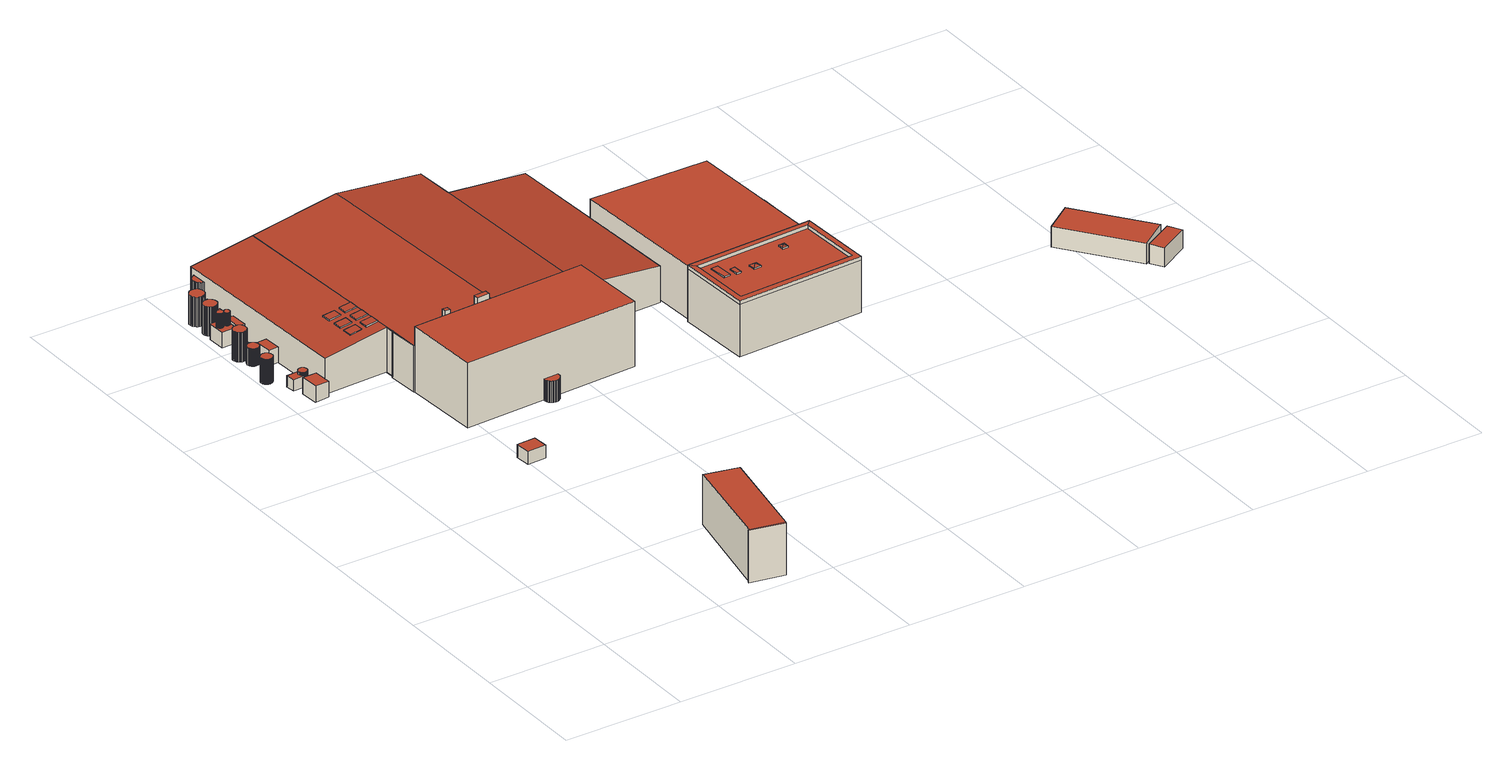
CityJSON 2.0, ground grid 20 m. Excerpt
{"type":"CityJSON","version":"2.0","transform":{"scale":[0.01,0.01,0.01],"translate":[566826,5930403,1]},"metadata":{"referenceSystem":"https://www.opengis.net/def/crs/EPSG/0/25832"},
"CityObjects":{
"building1":{"type":"Building","attributes":{"Grundfläche 2D":"2.885803","Grundhöhe NN":"1.431"},"geometry":[{"type":"Solid","lod":"3","boundaries":[[[[0,1,2,3,4,5,6,7,8,9,10,11,12,13,14,15,16,17,18,19,20,21,22,23,24,25,26,27,28,29,30,31,32,33,34,35,36,37,38,39]],[[40,41,5,4]],[[42,40,4,3]],[[43,44,1,0]],[[44,45,2,1]],[[45,42,3,2]],[[41,46,6,5]],[[46,47,7,6]],[[47,48,8,7]],[[48,49,9,8]],[[49,50,10,9]],[[50,51,11,10]],[[51,52,12,11]],[[52,53,13,12]],[[53,54,14,13]],[[54,55,15,14]],[[55,56,16,15]],[[56,57,17,16]],[[57,58,18,17]],[[58,59,19,18]],[[59,60,20,19]],[[60,61,21,20]],[[61,62,22,21]],[[62,63,23,22]],[[63,64,24,23]],[[64,65,25,24]],[[65,66,26,25]],[[66,67,27,26]],[[67,68,28,27]],[[68,69,29,28]],[[69,70,30,29]],[[70,71,31,30]],[[71,72,32,31]],[[72,73,33,32]],[[73,74,34,33]],[[74,75,35,34]],[[75,76,36,35]],[[76,77,37,36]],[[77,78,38,37]],[[78,79,39,38]],[[79,43,0,39]],[[77,76,75,74,73,72,71,70,69,68,67,66,65,64,63,62,61,60,59,58,57,56,55,54,53,52,51,50,49,48,47,46,41,40,42,45,44,43,79,78]]]],"semantics":{"surfaces":[{"type":"RoofSurface"},{"type":"WallSurface"},{"type":"GroundSurface"}],"values":[[0,1,1,1,1,1,1,1,1,1,1,1,1,1,1,1,1,1,1,1,1,1,1,1,1,1,1,1,1,1,1,1,1,1,1,1,1,1,1,1,1,2]]}}]},
"building2":{"type":"Building","attributes":{"Grundfläche 2D":"4.372282","Grundhöhe NN":"2.679"},"geometry":[{"type":"Solid","lod":"3","boundaries":[[[[80,81,82,83,84,85,86,87,88,89,90,91,92,93,94,95,96,97,98,99,100,101,102,103,104,105,106,107,108,109,110,111,112,113,114,115,116,117,118,119]],[[120,121,122,123,124,125,126,127,128,129,130,131,132,133,134,135,136]],[[86,85,137,138]],[[87,86,138,139]],[[85,84,140,137]],[[83,82,141,142]],[[84,83,142,140]],[[88,87,139,143]],[[89,88,143,144]],[[132,131,90,89,144,145]],[[131,130,91,90]],[[130,129,92,91]],[[129,128,93,92]],[[128,127,94,93]],[[127,126,95,94]],[[126,125,96,95]],[[125,124,97,96]],[[124,123,98,97]],[[123,122,99,98]],[[122,121,100,99]],[[121,120,101,100]],[[101,120,146,147,102]],[[103,102,147,148]],[[104,103,148,149]],[[105,104,149,150]],[[106,105,150,151]],[[107,106,151,152]],[[108,107,152,153]],[[109,108,153,154]],[[110,109,154,155]],[[111,110,155,156]],[[112,111,156,157]],[[113,112,157,158]],[[114,113,158,159]],[[115,114,159,160]],[[116,115,160,161]],[[117,116,161,162]],[[118,117,162,163]],[[119,118,163,164]],[[80,119,164,165]],[[81,80,165,166]],[[82,81,166,141]],[[136,135,167,168]],[[120,136,168,146]],[[169,133,132,145]],[[134,133,169,170]],[[135,134,170,167]],[[138,137,140,142,141,166,165,164,163,162,161,160,159,158,157,156,155,154,153,152,151,150,149,148,147,146,168,167,170,169,145,144,143,139]]]],"semantics":{"surfaces":[{"type":"RoofSurface"},{"type":"WallSurface"},{"type":"GroundSurface"}],"values":[[0,0,1,1,1,1,1,1,1,1,1,1,1,1,1,1,1,1,1,1,1,1,1,1,1,1,1,1,1,1,1,1,1,1,1,1,1,1,1,1,1,1,1,1,1,1,1,2]]}}]},
"building3":{"type":"Building","attributes":{"Grundfläche 2D":"2.823877","Grundhöhe NN":"2.679"},"geometry":[{"type":"Solid","lod":"3","boundaries":[[[[171,172,173,174,175,176,177,178,179,180,181,182,183,184,185,186,187,188,189,190,191,192,193,194,195,196,197,198,199,200,201,202,203,204,205,206,207,208,209,210]],[[211,212,179,178]],[[212,213,180,179]],[[214,211,178,177]],[[215,216,176,175]],[[216,214,177,176]],[[213,217,181,180]],[[217,218,182,181]],[[218,219,183,182]],[[219,220,184,183]],[[220,221,185,184]],[[221,222,186,185]],[[222,223,187,186]],[[223,224,188,187]],[[224,225,189,188]],[[225,226,190,189]],[[226,227,191,190]],[[227,228,192,191]],[[228,229,193,192]],[[229,230,194,193]],[[230,231,195,194]],[[231,232,196,195]],[[232,233,197,196]],[[233,234,198,197]],[[234,235,199,198]],[[235,236,200,199]],[[236,237,201,200]],[[237,238,202,201]],[[238,239,203,202]],[[239,240,204,203]],[[240,241,205,204]],[[241,242,206,205]],[[242,243,207,206]],[[243,244,208,207]],[[244,245,209,208]],[[245,246,210,209]],[[246,247,171,210]],[[247,248,172,171]],[[248,249,173,172]],[[249,250,174,173]],[[250,215,175,174]],[[244,243,242,241,240,239,238,237,236,235,234,233,232,231,230,229,228,227,226,225,224,223,222,221,220,219,218,217,213,212,211,214,216,215,250,249,248,247,246,245]]]],"semantics":{"surfaces":[{"type":"RoofSurface"},{"type":"WallSurface"},{"type":"GroundSurface"}],"values":[[0,1,1,1,1,1,1,1,1,1,1,1,1,1,1,1,1,1,1,1,1,1,1,1,1,1,1,1,1,1,1,1,1,1,1,1,1,1,1,1,1,2]]}}]},
"building4":{"type":"Building","attributes":{"Grundfläche 2D":"3.709558","Grundhöhe NN":"1.431"},"geometry":[{"type":"Solid","lod":"3","boundaries":[[[[251,252,253,254,255,256,257,258,259,260,261,262,263,264,265,266,267,268,269,270,271,272,273,274,275,276,277,278,279,280,281,282,283,284,285,286,287,288,289,290]],[[291,292,258,257]],[[292,293,259,258]],[[294,291,257,256]],[[295,296,255,254]],[[296,294,256,255]],[[293,297,260,259]],[[297,298,261,260]],[[298,299,262,261]],[[299,300,263,262]],[[300,301,264,263]],[[301,302,265,264]],[[302,303,266,265]],[[303,304,267,266]],[[304,305,268,267]],[[305,306,269,268]],[[306,307,270,269]],[[307,308,271,270]],[[308,309,272,271]],[[309,310,273,272]],[[310,311,274,273]],[[311,312,275,274]],[[312,313,276,275]],[[313,314,277,276]],[[314,315,278,277]],[[315,316,279,278]],[[316,317,280,279]],[[317,318,281,280]],[[318,319,282,281]],[[319,320,283,282]],[[320,321,284,283]],[[321,322,285,284]],[[322,323,286,285]],[[323,324,287,286]],[[324,325,288,287]],[[325,326,289,288]],[[326,327,290,289]],[[327,328,251,290]],[[328,329,252,251]],[[329,330,253,252]],[[330,295,254,253]],[[325,324,323,322,321,320,319,318,317,316,315,314,313,312,311,310,309,308,307,306,305,304,303,302,301,300,299,298,297,293,292,291,294,296,295,330,329,328,327,326]]]],"semantics":{"surfaces":[{"type":"RoofSurface"},{"type":"WallSurface"},{"type":"GroundSurface"}],"values":[[0,1,1,1,1,1,1,1,1,1,1,1,1,1,1,1,1,1,1,1,1,1,1,1,1,1,1,1,1,1,1,1,1,1,1,1,1,1,1,1,1,2]]}}]},
"building5":{"type":"Building","attributes":{"Grundfläche 2D":"7.491270","Grundhöhe NN":"2.679"},"children":["building5-1","building5-2"],"geometry":[{"type":"Solid","lod":"3","boundaries":[[[[331,332,333,334]],[[335,336,334,333]],[[336,337,331,334]],[[337,338,332,331]],[[338,335,333,332]],[[338,337,336,335]]]],"semantics":{"surfaces":[{"type":"RoofSurface"},{"type":"WallSurface"},{"type":"GroundSurface"}],"values":[[0,1,1,1,1,2]]}}]},
"building5-1":{"type":"BuildingInstallation","parents":["building5"],"geometry":[{"type":"MultiSurface","lod":"3","boundaries":[[[339,340,341,342,343,344,345,346,347,348,349,350,351,352,353,354,355,356,357,358,359,360,361,362,363,364,365,366,367,368,369,370,371,372,373,374,375,376,377,378]],[[379,380,345,344]],[[380,381,346,345]],[[382,383,342,341]],[[383,384,343,342]],[[344,343,384,379]],[[381,385,347,346]],[[385,386,348,347]],[[386,387,349,348]],[[387,388,350,349]],[[388,389,351,350]],[[389,390,352,351]],[[390,391,353,352]],[[391,392,354,353]],[[392,393,355,354]],[[393,394,356,355]],[[394,395,357,356]],[[395,396,358,357]],[[396,397,359,358]],[[397,398,360,359]],[[398,399,361,360]],[[399,400,362,361]],[[400,401,363,362]],[[401,402,364,363]],[[402,403,365,364]],[[403,404,366,365]],[[404,405,367,366]],[[405,406,368,367]],[[406,407,369,368]],[[407,408,370,369]],[[408,409,371,370]],[[409,410,372,371]],[[373,372,410,411]],[[411,412,374,373]],[[412,413,375,374]],[[413,414,376,375]],[[414,415,377,376]],[[415,416,378,377]],[[416,417,339,378]],[[417,418,340,339]],[[418,382,341,340]]],"semantics":{"surfaces":[{"type":"RoofSurface"},{"type":"WallSurface"}],"values":[0,1,1,1,1,1,1,1,1,1,1,1,1,1,1,1,1,1,1,1,1,1,1,1,1,1,1,1,1,1,1,1,1,1,1,1,1,1,1,1,1]}}]},
"building5-2":{"type":"BuildingInstallation","parents":["building5"],"geometry":[{"type":"MultiSurface","lod":"3","boundaries":[[[419,420,421,422,423,424,425,426,427,428,429,430,431,432,433,434,435,436,437,438,439,440,441,442,443,444,445,446,447,448,449,450,451,452,453,454,455,456,457,458]],[[432,431,459,460]],[[433,432,460,461]],[[429,428,462,463]],[[430,429,463,464]],[[431,430,464,459]],[[434,433,461,465]],[[435,434,465,466]],[[436,435,466,467]],[[437,436,467,468]],[[438,437,468,469]],[[439,438,469,470]],[[440,439,470,471]],[[441,440,471,472]],[[442,441,472,473]],[[443,442,473,474]],[[444,443,474,475]],[[445,444,475,476]],[[446,445,476,477]],[[447,446,477,478]],[[448,447,478,479]],[[449,448,479,480]],[[450,449,480,481]],[[451,450,481,482]],[[452,451,482,483]],[[453,452,483,484]],[[454,453,484,485]],[[455,454,485,486]],[[456,455,486,487]],[[457,456,487,488]],[[458,457,488,489]],[[419,458,489,490]],[[420,419,490,491]],[[421,420,491,492]],[[422,421,492,493]],[[423,422,493,494]],[[424,423,494,495]],[[425,424,495,496]],[[426,425,496,497]],[[427,426,497,498]],[[428,427,498,462]]],"semantics":{"surfaces":[{"type":"RoofSurface"},{"type":"WallSurface"}],"values":[0,1,1,1,1,1,1,1,1,1,1,1,1,1,1,1,1,1,1,1,1,1,1,1,1,1,1,1,1,1,1,1,1,1,1,1,1,1,1,1,1]}}]},
"building6":{"type":"Building","attributes":{"Grundfläche 2D":"4.053742","Grundhöhe NN":"2.679"},"geometry":[{"type":"Solid","lod":"3","boundaries":[[[[499,500,501,502,503,504,505,506,507,508,509,510,511,512,513,514,515,516,517,518,519,520,521,522,523,524,525,526,527,528,529,530,531,532,533,534,535,536,537,538]],[[539,540,508,507]],[[541,539,507,506]],[[542,543,504,503]],[[543,544,505,504]],[[544,541,506,505]],[[540,545,509,508]],[[545,546,510,509]],[[546,547,511,510]],[[547,548,512,511]],[[548,549,513,512]],[[549,550,514,513]],[[550,551,515,514]],[[551,552,516,515]],[[552,553,517,516]],[[553,554,518,517]],[[554,555,519,518]],[[555,556,520,519]],[[556,557,521,520]],[[557,558,522,521]],[[558,559,523,522]],[[559,560,524,523]],[[560,561,525,524]],[[561,562,526,525]],[[562,563,527,526]],[[563,564,528,527]],[[564,565,529,528]],[[565,566,530,529]],[[566,567,531,530]],[[567,568,532,531]],[[568,569,533,532]],[[569,570,534,533]],[[570,571,535,534]],[[571,572,536,535]],[[572,573,537,536]],[[573,574,538,537]],[[574,575,499,538]],[[575,576,500,499]],[[576,577,501,500]],[[577,578,502,501]],[[578,542,503,502]],[[572,571,570,569,568,567,566,565,564,563,562,561,560,559,558,557,556,555,554,553,552,551,550,549,548,547,546,545,540,539,541,544,543,542,578,577,576,575,574,573]]]],"semantics":{"surfaces":[{"type":"RoofSurface"},{"type":"WallSurface"},{"type":"GroundSurface"}],"values":[[0,1,1,1,1,1,1,1,1,1,1,1,1,1,1,1,1,1,1,1,1,1,1,1,1,1,1,1,1,1,1,1,1,1,1,1,1,1,1,1,1,2]]}}]},
"building7":{"type":"Building","attributes":{"Grundfläche 2D":"4.533522","Grundhöhe NN":"2.679"},"geometry":[{"type":"Solid","lod":"3","boundaries":[[[[579,580,581,582,583,584,585,586,587,588,589,590,591,592,593,594,595,596,597,598,599,600,601,602,603,604,605,606,607,608,609,610,611,612,613,614,615,616,617,618]],[[619,620,584,583]],[[621,619,583,582]],[[622,623,580,579]],[[623,624,581,580]],[[624,621,582,581]],[[620,625,585,584]],[[625,626,586,585]],[[626,627,587,586]],[[627,628,588,587]],[[628,629,589,588]],[[629,630,590,589]],[[630,631,591,590]],[[631,632,592,591]],[[632,633,593,592]],[[633,634,594,593]],[[634,635,595,594]],[[635,636,596,595]],[[636,637,597,596]],[[637,638,598,597]],[[638,639,599,598]],[[639,640,600,599]],[[640,641,601,600]],[[641,642,602,601]],[[642,643,603,602]],[[643,644,604,603]],[[644,645,605,604]],[[645,646,606,605]],[[646,647,607,606]],[[647,648,608,607]],[[648,649,609,608]],[[649,650,610,609]],[[650,651,611,610]],[[651,652,612,611]],[[652,653,613,612]],[[653,654,614,613]],[[654,655,615,614]],[[655,656,616,615]],[[656,657,617,616]],[[657,658,618,617]],[[658,622,579,618]],[[656,655,654,653,652,651,650,649,648,647,646,645,644,643,642,641,640,639,638,637,636,635,634,633,632,631,630,629,628,627,626,625,620,619,621,624,623,622,658,657]]]],"semantics":{"surfaces":[{"type":"RoofSurface"},{"type":"WallSurface"},{"type":"GroundSurface"}],"values":[[0,1,1,1,1,1,1,1,1,1,1,1,1,1,1,1,1,1,1,1,1,1,1,1,1,1,1,1,1,1,1,1,1,1,1,1,1,1,1,1,1,2]]}}]},
"building8":{"type":"Building","attributes":{"Grundfläche 2D":"8.269995","Grundhöhe NN":"3.335"},"geometry":[{"type":"Solid","lod":"3","boundaries":[[[[659,660,661,662]],[[663,664,662,661]],[[664,665,659,662]],[[665,666,660,659]],[[666,663,661,660]],[[666,665,664,663]]]],"semantics":{"surfaces":[{"type":"RoofSurface"},{"type":"WallSurface"},{"type":"GroundSurface"}],"values":[[0,1,1,1,1,2]]}}]},
"building9":{"type":"Building","attributes":{"Grundfläche 2D":"105.038776","Grundhöhe NN":"2.631"},"geometry":[{"type":"Solid","lod":"3","boundaries":[[[[667,668,669,670,671]],[[670,669,672,673,674]],[[670,674,671]],[[675,676,669,668]],[[676,677,672,669]],[[677,678,673,672]],[[678,679,674,673]],[[679,680,681,667,671,674]],[[681,675,668,667]],[[680,679,678,677,676,675,681]]]],"semantics":{"surfaces":[{"type":"RoofSurface"},{"type":"WallSurface"},{"type":"GroundSurface"}],"values":[[0,0,0,1,1,1,1,1,1,2]]}}]},
"building10":{"type":"Building","attributes":{"Grundfläche 2D":"390.697667","Grundhöhe NN":"2.679"},"children":["building10-1","building10-2","building10-3","building10-4","building10-5","building10-6"],"geometry":[{"type":"Solid","lod":"3","boundaries":[[[[682,683,684,685,686,687,688,689]],[[690,688,687]],[[691,692,693,694]],[[695,696,697,698]],[[699,700,701,702]],[[703,704,705,706,707]],[[708,709,710,711,712,713,714,715,716,717,718,719,720,721,722,723,724,725,726,727,728]],[[729,730,731,732,733,734,735,736,737,738,739,740,741,742,743,744,745,746,747]],[[694,693,748,749]],[[691,694,749,750]],[[692,691,750,751]],[[698,697,752,753]],[[695,698,753,754]],[[696,695,754,755]],[[702,701,756,757]],[[699,702,757,758]],[[758,759,700,699]],[[685,705,760,761,686]],[[687,686,761,762]],[[690,687,762,763]],[[682,689,688,690,763,764]],[[683,682,764,765]],[[737,736,766,767,708,728,768,756,701,700,759,748,693,692,751,752,697,696,755,769,706,705,685,684,683,765,770]],[[707,706,769,771]],[[703,707,771,772]],[[704,703,772,773]],[[705,704,773,760]],[[709,708,767,774]],[[710,709,774,775]],[[711,710,775,776]],[[712,711,776,777]],[[713,712,777,778]],[[714,713,778,779]],[[715,714,779,780]],[[716,715,780,781]],[[717,716,781,782]],[[718,717,782,783]],[[719,718,783,784]],[[720,719,784,785]],[[721,720,785,786]],[[722,721,786,787]],[[723,722,787,788]],[[724,723,788,789]],[[725,724,789,790]],[[726,725,790,791]],[[727,726,791,792]],[[792,768,728,727]],[[738,737,770,793]],[[739,738,793,794]],[[740,739,794,795]],[[741,740,795,796]],[[742,741,796,797]],[[743,742,797,798]],[[744,743,798,799]],[[745,744,799,800]],[[746,745,800,801]],[[747,746,801,802]],[[729,747,802,803]],[[730,729,803,804]],[[731,730,804,805]],[[732,731,805,806]],[[733,732,806,807]],[[734,733,807,808]],[[735,734,808,809]],[[809,766,736,735]],[[800,799,798,797,796,795,794,793,770,765,764,763,762,761,760,773,772,771,769,755,754,753,752,751,750,749,748,759,758,757,756,768,792,791,790,789,788,787,786,785,784,783,782,781,780,779,778,777,776,775,774,767,766,809,808,807,806,805,804,803,802,801]]]],"semantics":{"surfaces":[{"type":"RoofSurface"},{"type":"WallSurface"},{"type":"GroundSurface"}],"values":[[0,0,0,0,0,0,0,0,1,1,1,1,1,1,1,1,1,1,1,1,1,1,1,1,1,1,1,1,1,1,1,1,1,1,1,1,1,1,1,1,1,1,1,1,1,1,1,1,1,1,1,1,1,1,1,1,1,1,1,1,1,1,1,1,1,2]]}}]},
"building10-1":{"type":"BuildingInstallation","parents":["building10"],"geometry":[{"type":"MultiSurface","lod":"3","boundaries":[[[810,811,812,813]],[[811,810,814,815]],[[812,811,815,816]],[[816,817,813,812]],[[817,814,810,813]]],"semantics":{"surfaces":[{"type":"RoofSurface"},{"type":"WallSurface"}],"values":[0,1,1,1,1]}}]},
"building10-2":{"type":"BuildingInstallation","parents":["building10"],"geometry":[{"type":"MultiSurface","lod":"3","boundaries":[[[818,819,820,821]],[[819,818,822,823]],[[820,819,823,824]],[[825,821,820,824]],[[825,822,818,821]]],"semantics":{"surfaces":[{"type":"RoofSurface"},{"type":"WallSurface"}],"values":[0,1,1,1,1]}}]},
"building10-3":{"type":"BuildingInstallation","parents":["building10"],"geometry":[{"type":"MultiSurface","lod":"3","boundaries":[[[826,827,828,829]],[[829,828,830,831]],[[826,829,831,832]],[[827,826,832,833]],[[828,827,833,830]]],"semantics":{"surfaces":[{"type":"RoofSurface"},{"type":"WallSurface"}],"values":[0,1,1,1,1]}}]},
"building10-4":{"type":"BuildingInstallation","parents":["building10"],"geometry":[{"type":"MultiSurface","lod":"3","boundaries":[[[834,835,836,837]],[[838,839,834,837]],[[837,836,840,838]],[[839,841,835,834]],[[836,835,841,840]]],"semantics":{"surfaces":[{"type":"RoofSurface"},{"type":"WallSurface"}],"values":[0,1,1,1,1]}}]},
"building10-5":{"type":"BuildingInstallation","parents":["building10"],"geometry":[{"type":"MultiSurface","lod":"3","boundaries":[[[842,843,844,845]],[[845,844,846,847]],[[842,845,847,848]],[[843,842,848,849]],[[844,843,849,846]]],"semantics":{"surfaces":[{"type":"RoofSurface"},{"type":"WallSurface"}],"values":[0,1,1,1,1]}}]},
"building10-6":{"type":"BuildingInstallation","parents":["building10"],"geometry":[{"type":"MultiSurface","lod":"3","boundaries":[[[850,851,852,853]],[[850,853,854,855]],[[853,852,856,854]],[[851,850,855,857]],[[852,851,857,856]]],"semantics":{"surfaces":[{"type":"RoofSurface"},{"type":"WallSurface"}],"values":[0,1,1,1,1]}}]},
"building11":{"type":"Building","attributes":{"Grundfläche 2D":"2054.431071","Grundhöhe NN":"2.414"},"children":["building11-1","building11-2"],"geometry":[{"type":"Solid","lod":"3","boundaries":[[[[858,859,860,861,682,688,690,862]],[[687,862,690]],[[863,862,687]],[[861,860,864,865,866]],[[867,865,864,868,869,870]],[[871,872,873,874,875,876,877,878,879,880,881,882,883,884,885,886,887,888,889,890,891,892,893,894]],[[895,896,897,898,899]],[[878,877,900,901]],[[879,878,901,902]],[[880,879,902,903]],[[881,880,903,904]],[[882,881,904,905]],[[883,882,905,906]],[[884,883,906,907]],[[885,884,907,908]],[[886,885,908,909]],[[887,886,909,910]],[[888,887,910,911]],[[889,888,911,912]],[[890,889,912,913]],[[891,890,913,914]],[[892,891,914,915]],[[893,892,915,916]],[[894,893,916,917]],[[871,894,917,918]],[[872,871,918,919]],[[873,872,919,920]],[[874,873,920,921]],[[875,874,921,922]],[[876,875,922,923]],[[924,690,688,682,925]],[[687,690,924,926]],[[863,687,926,927]],[[862,863,927,928]],[[869,868,929,930]],[[931,867,870,869,930,932]],[[865,867,931,933]],[[866,865,933,934]],[[682,861,866,934,925]],[[876,923,935,897,896,936,900,877]],[[899,898,897,935,929,868,864]],[[859,858,862,895,899,864,860]],[[895,862,928,936,896]],[[915,914,913,912,911,910,909,908,907,906,905,904,903,902,901,900,936,928,927,926,924,925,934,933,931,932,930,929,935,923,922,921,920,919,918,917,916]]]],"semantics":{"surfaces":[{"type":"RoofSurface"},{"type":"WallSurface"},{"type":"GroundSurface"}],"values":[[0,0,0,0,0,0,0,1,1,1,1,1,1,1,1,1,1,1,1,1,1,1,1,1,1,1,1,1,1,1,1,1,1,1,1,1,1,1,1,1,1,1,1,2]]}}]},
"building11-1":{"type":"BuildingInstallation","parents":["building11"],"geometry":[{"type":"MultiSurface","lod":"3","boundaries":[[[937,938,939,940,941,942,943,944]],[[939,938,937,945,946,947]],[[948,941,940,939,947,949]],[[942,941,948,950]],[[951,945,937,944,943,942,950,952]]],"semantics":{"surfaces":[{"type":"RoofSurface"},{"type":"WallSurface"}],"values":[0,1,1,1,1]}}]},
"building11-2":{"type":"BuildingInstallation","parents":["building11"],"geometry":[{"type":"MultiSurface","lod":"3","boundaries":[[[953,954,955,956]],[[956,955,957,958]],[[858,953,956,958]],[[953,858,859,954]],[[955,954,859,957]]],"semantics":{"surfaces":[{"type":"RoofSurface"},{"type":"WallSurface"}],"values":[0,1,1,1,1]}}]},
"building12":{"type":"Building","attributes":{"Grundfläche 2D":"3.481581","Grundhöhe NN":"2.414"},"geometry":[{"type":"Solid","lod":"3","boundaries":[[[[959,960,961,962,963,964,965,966,967,968,969,970,971,972,973,974,975,976,977,978,979,980,981,982,983,984,985,986,987,988,989,990,991,992,993,994,995,996,997,998]],[[999,1000,965,964]],[[1000,1001,966,965]],[[1001,1002,967,966]],[[1002,1003,968,967]],[[1003,1004,969,968]],[[1004,1005,970,969]],[[1005,1006,971,970]],[[1006,1007,972,971]],[[1007,1008,973,972]],[[1008,1009,974,973]],[[1009,1010,975,974]],[[1010,1011,976,975]],[[1011,1012,977,976]],[[1012,1013,978,977]],[[1013,1014,979,978]],[[1014,1015,980,979]],[[1015,1016,981,980]],[[1016,1017,982,981]],[[1017,1018,983,982]],[[1018,1019,984,983]],[[1019,1020,985,984]],[[1020,1021,986,985]],[[1021,1022,987,986]],[[1022,1023,988,987]],[[1023,1024,989,988]],[[1024,1025,990,989]],[[1025,1026,991,990]],[[1026,1027,992,991]],[[1027,1028,993,992]],[[1028,1029,994,993]],[[1029,1030,995,994]],[[1030,1031,996,995]],[[1031,1032,997,996]],[[1032,1033,998,997]],[[1033,1034,959,998]],[[1035,999,964,963]],[[1034,1036,960,959]],[[1036,1037,961,960]],[[1037,1038,962,961]],[[1038,1035,963,962]],[[1031,1030,1029,1028,1027,1026,1025,1024,1023,1022,1021,1020,1019,1018,1017,1016,1015,1014,1013,1012,1011,1010,1009,1008,1007,1006,1005,1004,1003,1002,1001,1000,999,1035,1038,1037,1036,1034,1033,1032]]]],"semantics":{"surfaces":[{"type":"RoofSurface"},{"type":"WallSurface"},{"type":"GroundSurface"}],"values":[[0,1,1,1,1,1,1,1,1,1,1,1,1,1,1,1,1,1,1,1,1,1,1,1,1,1,1,1,1,1,1,1,1,1,1,1,1,1,1,1,1,2]]}}]},
"building13":{"type":"Building","attributes":{"Grundfläche 2D":"798.236123","Grundhöhe NN":"2.851"},"children":["building13-1","building13-2","building13-3","building13-4"],"geometry":[{"type":"Solid","lod":"3","boundaries":[[[[1039,1040,1041,1042]],[[1041,1043,1044,1040,1039,1045,1046,1042]],[[1047,1048,1049,1050]],[[1051,1052,1053,1054]],[[1039,1042,1050,1049]],[[1055,1051,1056,1041,1040]],[[1049,1048,1045,1039]],[[1046,1045,1048,1047]],[[1047,1050,1042,1046]],[[1056,1057,1043,1041]],[[1057,1058,1044,1043]],[[1058,1055,1040,1044]],[[1053,1052,1059,1060]],[[1054,1053,1060,1061]],[[1051,1054,1061,1062]],[[1057,1056,1063,1064]],[[1058,1057,1064,1065]],[[1055,1058,1065,1066]],[[1051,1055,1066,1059,1052]],[[1056,1051,1062,1063]],[[1059,1066,1065,1064,1063,1062,1061,1060]]]],"semantics":{"surfaces":[{"type":"RoofSurface"},{"type":"WallSurface"},{"type":"GroundSurface"}],"values":[[0,0,0,0,1,1,1,1,1,1,1,1,1,1,1,1,1,1,1,1,2]]}}]},
"building13-1":{"type":"BuildingInstallation","parents":["building13"],"geometry":[{"type":"MultiSurface","lod":"3","boundaries":[[[1067,1068,1069,1070]],[[1070,1069,1071,1072]],[[1067,1070,1072,1073]],[[1068,1067,1073,1074]],[[1069,1068,1074,1071]]],"semantics":{"surfaces":[{"type":"RoofSurface"},{"type":"WallSurface"}],"values":[0,1,1,1,1]}}]},
"building13-2":{"type":"BuildingInstallation","parents":["building13"],"geometry":[{"type":"MultiSurface","lod":"3","boundaries":[[[1075,1076,1077,1078]],[[1078,1077,1079,1080]],[[1075,1078,1080,1081]],[[1076,1075,1081,1082]],[[1077,1076,1082,1079]]],"semantics":{"surfaces":[{"type":"RoofSurface"},{"type":"WallSurface"}],"values":[0,1,1,1,1]}}]},
"building13-3":{"type":"BuildingInstallation","parents":["building13"],"geometry":[{"type":"MultiSurface","lod":"3","boundaries":[[[1083,1084,1085]],[[1083,1086,1084]],[[1083,1085,1087]],[[1083,1087,1086]],[[1088,1089,1085,1084]],[[1087,1085,1089,1090]],[[1086,1087,1090,1091]],[[1091,1088,1084,1086]]],"semantics":{"surfaces":[{"type":"RoofSurface"},{"type":"WallSurface"}],"values":[0,0,0,0,1,1,1,1]}}]},
"building13-4":{"type":"BuildingInstallation","parents":["building13"],"geometry":[{"type":"MultiSurface","lod":"3","boundaries":[[[1092,1093,1094]],[[1092,1095,1093]],[[1092,1094,1096]],[[1092,1096,1095]],[[1096,1094,1097,1098]],[[1094,1093,1099,1097]],[[1095,1096,1098,1100]],[[1093,1095,1100,1099]]],"semantics":{"surfaces":[{"type":"RoofSurface"},{"type":"WallSurface"}],"values":[0,0,0,0,1,1,1,1]}}]},
"building14":{"type":"Building","attributes":{"Grundfläche 2D":"30.877368","Grundhöhe NN":"2.851"},"geometry":[{"type":"Solid","lod":"3","boundaries":[[[[1101,1102,1103,1104]],[[1105,1106,1107,1108,1109]],[[1103,1110,1111,1106,1104]],[[1104,1106,1105,1101]],[[1101,1105,1112,1113,1102]],[[1103,1102,1113,1110]],[[1106,1111,1114,1107]],[[1108,1107,1114,1115]],[[1109,1108,1115,1116]],[[1105,1109,1116,1112]],[[1113,1112,1116,1115,1114,1111,1110]]]],"semantics":{"surfaces":[{"type":"RoofSurface"},{"type":"WallSurface"},{"type":"GroundSurface"}],"values":[[0,0,1,1,1,1,1,1,1,1,2]]}}]},
"building15":{"type":"Building","attributes":{"Grundfläche 2D":"90.155599","Grundhöhe NN":"2.074"},"geometry":[{"type":"Solid","lod":"3","boundaries":[[[[1117,1118,1119,1120]],[[1121,1122,1120,1119]],[[1122,1123,1117,1120]],[[1123,1124,1118,1117]],[[1124,1121,1119,1118]],[[1124,1123,1122,1121]]]],"semantics":{"surfaces":[{"type":"RoofSurface"},{"type":"WallSurface"},{"type":"GroundSurface"}],"values":[[0,1,1,1,1,2]]}}]},
"building16":{"type":"Building","attributes":{"Grundfläche 2D":"15.029318","Grundhöhe NN":"2.062"},"geometry":[{"type":"Solid","lod":"3","boundaries":[[[[1125,1126,1127,1128]],[[1129,1130,1128,1127]],[[1130,1131,1125,1128]],[[1131,1132,1126,1125]],[[1132,1129,1127,1126]],[[1132,1131,1130,1129]]]],"semantics":{"surfaces":[{"type":"RoofSurface"},{"type":"WallSurface"},{"type":"GroundSurface"}],"values":[[0,1,1,1,1,2]]}}]}
},
"vertices":[
[196,9133,461],[182,9138,461],[168,9141,461],[152,9141,461],[137,9140,461],[123,9135,461],[109,9129,461],[97,9121,461],[86,9110,461],[76,9099,461],[69,9085,461],[64,9071,461],[61,9057,461],[60,9041,461],[62,9026,461],[66,9012,461],[73,8998,461],[81,8986,461],[91,8975,461],[103,8965,461],[117,8958,461],[131,8953,461],[145,8950,461],[160,8950,461],[175,8951,461],[190,8955,461],[204,8962,461],[216,8970,461],[227,8980,461],[236,8992,461],[244,9005,461],[249,9020,461],[252,9034,461],[252,9050,461],[251,9064,461],[246,9079,461],[240,9093,461],[232,9105,461],[221,9116,461],[210,9125,461],[137,9140,43],[123,9135,43],[152,9141,43],[196,9133,43],[182,9138,43],[168,9141,43],[109,9129,43],[97,9121,43],[86,9110,43],[76,9099,43],[69,9085,43],[64,9071,43],[61,9057,43],[60,9041,43],[62,9026,43],[66,9012,43],[73,8998,43],[81,8986,43],[91,8975,43],[103,8965,43],[117,8958,43],[131,8953,43],[145,8950,43],[160,8950,43],[175,8951,43],[190,8955,43],[204,8962,43],[216,8970,43],[227,8980,43],[236,8992,43],[244,9005,43],[249,9020,43],[252,9034,43],[252,9050,43],[251,9064,43],[246,9079,43],[240,9093,43],[232,9105,43],[221,9116,43],[210,9125,43],
[473,8559,404],[464,8566,404],[454,8572,404],[443,8576,404],[431,8578,404],[420,8579,404],[408,8577,404],[397,8574,404],[386,8569,404],[377,8563,404],[368,8555,404],[361,8546,404],[355,8536,404],[351,8525,404],[349,8513,404],[348,8502,404],[350,8490,404],[353,8479,404],[358,8468,404],[364,8458,404],[372,8450,404],[381,8443,404],[391,8437,404],[402,8433,404],[414,8430,404],[425,8430,404],[437,8431,404],[448,8434,404],[459,8439,404],[468,8446,404],[477,8454,404],[484,8463,404],[490,8473,404],[494,8484,404],[496,8495,404],[497,8507,404],[495,8518,404],[492,8530,404],[488,8540,404],[481,8550,404],[381,8443,356],[372,8450,356],[364,8458,356],[358,8468,356],[353,8479,356],[350,8490,356],[348,8502,356],[349,8513,356],[351,8525,356],[355,8536,356],[361,8546,356],[368,8555,356],[372,8559,356],[371,8579,356],[190,8565,356],[202,8408,356],[383,8422,356],[420,8579,168],[408,8577,168],[397,8574,168],[431,8578,168],[454,8572,168],[443,8576,168],[386,8569,168],[377,8563,168],[372,8559,168],[381,8443,168],[391,8437,168],[402,8433,168],[414,8430,168],[425,8430,168],[437,8431,168],[448,8434,168],[459,8439,168],[468,8446,168],[477,8454,168],[484,8463,168],[490,8473,168],[494,8484,168],[496,8495,168],[497,8507,168],[495,8518,168],[492,8530,168],[488,8540,168],[481,8550,168],[473,8559,168],[464,8566,168],[202,8408,168],[383,8422,168],[371,8579,168],[190,8565,168],
[240,9463,461],[231,9475,461],[220,9485,461],[207,9493,461],[194,9500,461],[179,9504,461],[164,9505,461],[149,9504,461],[135,9502,461],[121,9496,461],[108,9489,461],[96,9480,461],[86,9469,461],[78,9456,461],[72,9443,461],[68,9428,461],[66,9414,461],[67,9399,461],[70,9384,461],[75,9370,461],[82,9357,461],[92,9346,461],[103,9335,461],[115,9327,461],[129,9321,461],[143,9317,461],[158,9315,461],[173,9316,461],[187,9319,461],[201,9324,461],[214,9332,461],[226,9341,461],[236,9352,461],[244,9364,461],[250,9378,461],[254,9392,461],[256,9407,461],[255,9422,461],[252,9436,461],[247,9450,461],[149,9504,168],[135,9502,168],[121,9496,168],[164,9505,168],[194,9500,168],[179,9504,168],[108,9489,168],[96,9480,168],[86,9469,168],[78,9456,168],[72,9443,168],[68,9428,168],[66,9414,168],[67,9399,168],[70,9384,168],[75,9370,168],[82,9357,168],[92,9346,168],[103,9335,168],[115,9327,168],[129,9321,168],[143,9317,168],[158,9315,168],[173,9316,168],[187,9319,168],[201,9324,168],[214,9332,168],[226,9341,168],[236,9352,168],[244,9364,168],[250,9378,168],[254,9392,168],[256,9407,168],[255,9422,168],[252,9436,168],[247,9450,168],[240,9463,168],[231,9475,168],[220,9485,168],[207,9493,168],
[275,9886,539],[262,9897,539],[248,9907,539],[232,9914,539],[216,9918,539],[199,9920,539],[182,9919,539],[165,9916,539],[149,9910,539],[134,9901,539],[121,9891,539],[109,9878,539],[100,9864,539],[93,9848,539],[89,9832,539],[87,9815,539],[88,9798,539],[91,9781,539],[97,9765,539],[106,9750,539],[116,9737,539],[129,9725,539],[143,9716,539],[159,9709,539],[175,9704,539],[192,9703,539],[209,9703,539],[226,9707,539],[242,9713,539],[257,9721,539],[270,9732,539],[282,9745,539],[291,9759,539],[298,9775,539],[303,9791,539],[304,9808,539],[304,9825,539],[300,9842,539],[294,9858,539],[286,9873,539],[182,9919,43],[165,9916,43],[149,9910,43],[199,9920,43],[232,9914,43],[216,9918,43],[134,9901,43],[121,9891,43],[109,9878,43],[100,9864,43],[93,9848,43],[89,9832,43],[87,9815,43],[88,9798,43],[91,9781,43],[97,9765,43],[106,9750,43],[116,9737,43],[129,9725,43],[143,9716,43],[159,9709,43],[175,9704,43],[192,9703,43],[209,9703,43],[226,9707,43],[242,9713,43],[257,9721,43],[270,9732,43],[282,9745,43],[291,9759,43],[298,9775,43],[303,9791,43],[304,9808,43],[304,9825,43],[300,9842,43],[294,9858,43],[286,9873,43],[275,9886,43],[262,9897,43],[248,9907,43],
[265,10334,431],[22,10325,431],[33,10018,431],[276,10027,431],[33,10018,168],[276,10027,168],[265,10334,168],[22,10325,168],
[133,10224,678],[126,10229,678],[118,10233,678],[110,10236,678],[101,10237,678],[92,10237,678],[83,10235,678],[75,10232,678],[67,10228,678],[60,10222,678],[54,10216,678],[49,10209,678],[46,10201,678],[43,10192,678],[42,10184,678],[42,10175,678],[44,10166,678],[47,10158,678],[51,10150,678],[56,10143,678],[63,10137,678],[70,10132,678],[78,10129,678],[86,10126,678],[95,10125,678],[104,10125,678],[113,10127,678],[121,10130,678],[129,10134,678],[135,10139,678],[142,10146,678],[147,10153,678],[150,10161,678],[153,10169,678],[154,10178,678],[154,10187,678],[152,10195,678],[149,10204,678],[145,10211,678],[140,10218,678],[92,10237,431],[83,10235,431],[75,10232,431],[118,10233,431],[110,10236,431],[101,10237,431],[67,10228,431],[60,10222,431],[54,10216,431],[49,10209,431],[46,10201,431],[43,10192,431],[42,10184,431],[42,10175,431],[44,10166,431],[47,10158,431],[51,10150,431],[56,10143,431],[63,10137,431],[70,10132,431],[78,10129,431],[86,10126,431],[95,10125,431],[104,10125,431],[113,10127,431],[121,10130,431],[129,10134,431],[135,10139,431],[142,10146,431],[147,10153,431],[150,10161,431],[153,10169,431],[154,10178,431],[154,10187,431],[152,10195,431],[149,10204,431],[145,10211,431],[140,10218,431],[133,10224,431],[126,10229,431],
[267,10171,648],[267,10179,648],[267,10187,648],[265,10195,648],[262,10202,648],[258,10209,648],[253,10215,648],[247,10220,648],[240,10224,648],[233,10227,648],[226,10229,648],[218,10230,648],[210,10229,648],[202,10228,648],[195,10225,648],[188,10221,648],[182,10215,648],[177,10209,648],[173,10203,648],[169,10196,648],[168,10188,648],[167,10180,648],[167,10172,648],[169,10164,648],[172,10157,648],[176,10150,648],[181,10144,648],[187,10139,648],[194,10135,648],[201,10132,648],[209,10130,648],[217,10129,648],[224,10130,648],[232,10132,648],[239,10134,648],[246,10138,648],[252,10144,648],[257,10150,648],[262,10156,648],[265,10163,648],[210,10229,431],[202,10228,431],[195,10225,431],[233,10227,431],[226,10229,431],[218,10230,431],[188,10221,431],[182,10215,431],[177,10209,431],[173,10203,431],[169,10196,431],[168,10188,431],[167,10180,431],[167,10172,431],[169,10164,431],[172,10157,431],[176,10150,431],[181,10144,431],[187,10139,431],[194,10135,431],[201,10132,431],[209,10130,431],[217,10129,431],[224,10130,431],[232,10132,431],[239,10134,431],[246,10138,431],[252,10144,431],[257,10150,431],[262,10156,431],[265,10163,431],[267,10171,431],[267,10179,431],[267,10187,431],[265,10195,431],[262,10202,431],[258,10209,431],[253,10215,431],[247,10220,431],[240,10224,431],
[239,10549,656],[229,10564,656],[218,10577,656],[204,10589,656],[189,10598,656],[172,10605,656],[155,10609,656],[137,10611,656],[119,10609,656],[102,10605,656],[85,10598,656],[70,10589,656],[57,10577,656],[45,10564,656],[36,10549,656],[29,10532,656],[25,10515,656],[23,10497,656],[25,10479,656],[29,10462,656],[36,10445,656],[45,10430,656],[57,10416,656],[70,10405,656],[86,10395,656],[102,10389,656],[119,10384,656],[137,10383,656],[155,10384,656],[172,10389,656],[189,10396,656],[204,10405,656],[218,10416,656],[229,10430,656],[239,10445,656],[245,10462,656],[250,10479,656],[251,10497,656],[250,10515,656],[245,10532,656],[119,10609,168],[102,10605,168],[137,10611,168],[189,10598,168],[172,10605,168],[155,10609,168],[85,10598,168],[70,10589,168],[57,10577,168],[45,10564,168],[36,10549,168],[29,10532,168],[25,10515,168],[23,10497,168],[25,10479,168],[29,10462,168],[36,10445,168],[45,10430,168],[57,10416,168],[70,10405,168],[86,10395,168],[102,10389,168],[119,10384,168],[137,10383,168],[155,10384,168],[172,10389,168],[189,10396,168],[204,10405,168],[218,10416,168],[229,10430,168],[239,10445,168],[245,10462,168],[250,10479,168],[251,10497,168],[250,10515,168],[245,10532,168],[239,10549,168],[229,10564,168],[218,10577,168],[204,10589,168],
[183,10945,663],[166,10952,663],[147,10956,663],[128,10957,663],[109,10954,663],[91,10950,663],[74,10942,663],[58,10931,663],[44,10919,663],[32,10904,663],[23,10888,663],[16,10870,663],[12,10851,663],[12,10833,663],[14,10814,663],[19,10796,663],[26,10778,663],[37,10762,663],[49,10749,663],[64,10737,663],[81,10727,663],[98,10721,663],[117,10717,663],[136,10716,663],[154,10718,663],[173,10723,663],[190,10731,663],[206,10741,663],[220,10754,663],[231,10768,663],[241,10785,663],[247,10803,663],[251,10821,663],[252,10840,663],[250,10859,663],[245,10877,663],[238,10894,663],[227,10910,663],[214,10924,663],[200,10936,663],[109,10954,168],[91,10950,168],[128,10957,168],[183,10945,168],[166,10952,168],[147,10956,168],[74,10942,168],[58,10931,168],[44,10919,168],[32,10904,168],[23,10888,168],[16,10870,168],[12,10851,168],[12,10833,168],[14,10814,168],[19,10796,168],[26,10778,168],[37,10762,168],[49,10749,168],[64,10737,168],[81,10727,168],[98,10721,168],[117,10717,168],[136,10716,168],[154,10718,168],[173,10723,168],[190,10731,168],[206,10741,168],[220,10754,168],[231,10768,168],[241,10785,168],[247,10803,168],[251,10821,168],[252,10840,168],[250,10859,168],[245,10877,168],[238,10894,168],[227,10910,168],[214,10924,168],[200,10936,168],
[1780,4919,453],[1797,4658,453],[2112,4678,446],[2096,4939,446],[2112,4678,234],[2096,4939,234],[1780,4919,234],[1797,4658,234],
[3574,1787,999],[3005,1913,999],[2642,153,1044],[3209,42,1044],[3572,1778,999],[2632,155,1044],[2629,138,1043],[3204,18,1043],[3005,1913,163],[2642,153,163],[2632,155,163],[2629,138,163],[3204,18,163],[3572,1778,163],[3574,1787,163],
[1488,11410,914],[379,11359,776],[464,9512,776],[530,8068,776],[1636,8119,911],[1642,7982,911],[1650,8051,912],[1490,11363,914],[1653,7983,912],[321,10033,434],[440,10039,434],[426,10329,434],[308,10323,434],[310,9212,427],[477,9219,427],[464,9512,427],[297,9504,427],[316,10360,404],[424,10365,404],[411,10659,404],[302,10654,404],[285,7960,442],[534,7983,431],[530,8068,431],[520,8289,431],[263,8268,442],[397,10959,419],[378,10957,419],[359,10951,419],[342,10942,419],[326,10931,419],[312,10917,419],[301,10901,419],[292,10884,419],[285,10866,419],[282,10847,419],[282,10827,419],[285,10808,419],[291,10789,419],[300,10772,419],[311,10756,419],[324,10743,419],[340,10731,419],[357,10722,419],[376,10716,419],[395,10713,419],[408,10713,419],[296,11107,667],[305,11088,667],[318,11071,667],[332,11057,667],[349,11045,667],[368,11035,667],[388,11029,667],[394,11028,667],[382,11286,667],[367,11281,667],[349,11271,667],[332,11259,667],[317,11244,667],[305,11227,667],[295,11209,667],[289,11189,667],[286,11168,667],[286,11147,667],[289,11127,667],[426,10329,168],[308,10323,168],[321,10033,168],[440,10039,168],[464,9512,168],[297,9504,168],[310,9212,168],[477,9219,168],[411,10659,168],[302,10654,168],[316,10360,168],[424,10365,168],[530,8068,168],[1636,8119,168],[1642,7982,168],[1653,7983,168],[1488,11410,168],[379,11359,168],[394,11028,168],[397,10959,168],[409,10713,168],[520,8289,168],[382,11286,168],[263,8268,168],[285,7960,168],[534,7983,168],[378,10957,168],[359,10951,168],[342,10942,168],[326,10931,168],[312,10917,168],[301,10901,168],[292,10884,168],[285,10866,168],[282,10847,168],[282,10827,168],[285,10808,168],[291,10789,168],[300,10772,168],[311,10756,168],[324,10743,168],[340,10731,168],[357,10722,168],[376,10716,168],[395,10713,168],[367,11281,168],[349,11271,168],[332,11259,168],[317,11244,168],[305,11227,168],[295,11209,168],[289,11189,168],[286,11168,168],[286,11147,168],[289,11127,168],[296,11107,168],[305,11088,168],[318,11071,168],[332,11057,168],[349,11045,168],[368,11035,168],[388,11029,168],
[1411,8483,907],[1416,8330,907],[1620,8335,929],[1616,8489,929],[1411,8483,886],[1416,8330,885],[1620,8335,910],[1616,8489,911],
[1317,8719,892],[1112,8713,869],[1117,8560,869],[1321,8566,892],[1317,8719,876],[1112,8713,850],[1117,8560,850],[1321,8566,875],
[1391,8843,907],[1596,8848,929],[1592,9002,929],[1387,8996,907],[1592,9002,911],[1387,8996,886],[1391,8843,885],[1596,8848,910],
[1126,8318,869],[1330,8323,892],[1326,8477,892],[1121,8471,869],[1121,8471,850],[1126,8318,850],[1326,8477,875],[1330,8323,875],
[1404,8573,907],[1608,8578,929],[1604,8731,929],[1399,8726,907],[1604,8731,911],[1399,8726,886],[1404,8573,885],[1608,8578,910],
[1100,8828,869],[1305,8834,892],[1301,8987,892],[1096,8982,869],[1096,8982,850],[1100,8828,849],[1301,8987,875],[1305,8834,875],
[2231,7482,981],[2320,7486,992],[3191,7526,1102],[2997,11479,1102],[1677,7457,911],[1666,7456,911],[4681,7595,903],[4548,10876,907],[4518,11549,907],[5941,10940,749],[4682,7578,903],[6079,7625,749],[6006,9346,749],[3345,6142,498],[3352,6160,498],[3357,6180,498],[3358,6200,498],[3357,6220,498],[3356,6224,498],[3105,6212,498],[3104,6199,498],[3105,6179,498],[3110,6160,498],[3118,6141,498],[3128,6124,498],[3141,6109,498],[3156,6096,498],[3173,6086,498],[3192,6078,498],[3211,6073,498],[3231,6072,498],[3251,6073,498],[3271,6078,498],[3289,6086,498],[3306,6096,498],[3321,6109,498],[3334,6125,498],[1677,7457,1237],[1737,6150,1237],[4741,6288,1237],[4682,7578,1237],[4681,7595,1237],[3105,6212,141],[3104,6199,141],[3105,6179,141],[3110,6160,141],[3118,6141,141],[3128,6124,141],[3141,6109,141],[3156,6096,141],[3173,6086,141],[3192,6078,141],[3211,6073,141],[3231,6072,141],[3251,6073,141],[3271,6078,141],[3289,6086,141],[3306,6096,141],[3321,6109,141],[3334,6125,141],[3345,6142,141],[3352,6160,141],[3357,6180,141],[3358,6200,141],[3357,6220,141],[3356,6224,141],[1653,7983,141],[1488,11410,141],[1642,7982,141],[1666,7456,141],[1677,7457,141],[4682,7578,141],[6079,7625,141],[5941,10940,141],[6006,9346,141],[4548,10876,141],[4518,11549,141],[4741,6288,141],[1737,6150,141],
[3050,7654,1293],[2872,7647,1293],[2846,7646,1293],[2846,7644,1293],[2849,7556,1293],[3053,7564,1293],[3053,7573,1293],[3053,7579,1293],[3050,7654,1085],[2872,7647,1063],[2846,7646,1059],[2849,7556,1059],[2846,7644,1059],[3053,7564,1085],[3053,7579,1085],[3053,7573,1085],
[2231,7482,1304],[2320,7486,1304],[2316,7561,1304],[2228,7557,1304],[2316,7561,992],[2228,7557,981],
[4857,11175,689],[4841,11179,689],[4824,11181,689],[4808,11180,689],[4792,11176,689],[4776,11170,689],[4762,11162,689],[4749,11151,689],[4738,11139,689],[4730,11125,689],[4723,11110,689],[4719,11094,689],[4717,11077,689],[4718,11061,689],[4722,11045,689],[4728,11029,689],[4736,11015,689],[4747,11002,689],[4759,10991,689],[4773,10982,689],[4788,10976,689],[4804,10972,689],[4821,10970,689],[4837,10971,689],[4854,10975,689],[4869,10981,689],[4883,10989,689],[4896,11000,689],[4907,11012,689],[4916,11026,689],[4922,11041,689],[4927,11057,689],[4928,11074,689],[4927,11090,689],[4923,11106,689],[4917,11122,689],[4909,11136,689],[4898,11149,689],[4886,11160,689],[4872,11169,689],[4776,11170,141],[4762,11162,141],[4749,11151,141],[4738,11139,141],[4730,11125,141],[4723,11110,141],[4719,11094,141],[4717,11077,141],[4718,11061,141],[4722,11045,141],[4728,11029,141],[4736,11015,141],[4747,11002,141],[4759,10991,141],[4773,10982,141],[4788,10976,141],[4804,10972,141],[4821,10970,141],[4837,10971,141],[4854,10975,141],[4869,10981,141],[4883,10989,141],[4896,11000,141],[4907,11012,141],[4916,11026,141],[4922,11041,141],[4927,11057,141],[4928,11074,141],[4927,11090,141],[4923,11106,141],[4917,11122,141],[4909,11136,141],[4898,11149,141],[4886,11160,141],[4872,11169,141],[4857,11175,141],[4792,11176,141],[4841,11179,141],[4824,11181,141],[4808,11180,141],
[8156,6871,1132],[8246,6968,1132],[6064,6879,1132],[6161,6789,1132],[6116,5604,1132],[8298,5693,1132],[8201,5783,1132],[6205,5701,1132],[6205,5701,1072],[8201,5783,1072],[8156,6871,1072],[6161,6789,1072],[6111,6881,1072],[8209,6967,986],[8107,9441,986],[6006,9346,1072],[8246,6968,1072],[6064,6879,1072],[6116,5604,1072],[8298,5693,1072],[8209,6967,185],[8107,9441,185],[6006,9346,185],[6111,6881,185],[6064,6879,185],[6116,5604,185],[8298,5693,185],[8246,6968,185],
[6466,6370,1094],[6449,6673,1094],[6335,6666,1094],[6352,6363,1094],[6335,6666,1072],[6352,6363,1072],[6466,6370,1072],[6449,6673,1072],
[6635,6504,1094],[6555,6502,1094],[6560,6347,1094],[6640,6350,1094],[6560,6347,1072],[6640,6350,1072],[6635,6504,1072],[6555,6502,1072],
[6910,6385,1124],[6854,6319,1094],[6977,6327,1094],[6846,6440,1094],[6969,6448,1094],[6854,6319,1072],[6977,6327,1072],[6969,6448,1072],[6846,6440,1072],
[7569,6633,1109],[7522,6576,1094],[7618,6578,1094],[7520,6683,1094],[7616,6685,1094],[7618,6578,1072],[7616,6685,1072],[7522,6576,1072],[7520,6683,1072],
[8175,8406,723],[8190,7804,723],[8436,7811,723],[8421,8412,723],[8175,8406,487],[8421,8412,487],[8440,8413,487],[8424,9018,487],[8159,9011,487],[8436,7811,185],[8421,8412,185],[8175,8406,185],[8190,7804,185],[8440,8413,185],[8424,9018,185],[8159,9011,185],
[13096,5042,431],[12214,6217,431],[11723,5848,449],[12606,4673,449],[11723,5848,107],[12606,4673,107],[13096,5042,107],[12214,6217,107],
[13161,4973,419],[12645,4666,431],[12774,4451,431],[13289,4758,419],[12774,4451,106],[13289,4758,106],[13161,4973,106],[12645,4666,106]
]}
